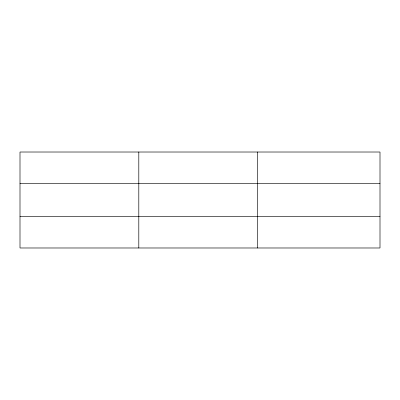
<?xml version="1.0" encoding="UTF-8"?>
<svg xmlns="http://www.w3.org/2000/svg" width="400" height="400" viewBox="0 0 400 400"><rect width="100%" height="100%" fill="white"/><g stroke="black" fill="none" stroke-linecap="round" stroke-linejoin="round"><path stroke-width="0.6" d="M138.8 247.985L138.8 152.015M257.6 247.985L257.6 152.015M380 216.315L380 247.985L20 247.985L20 152.015L380 152.015L380 216.315L20 216.315M20 183.685L380 183.685"/></g></svg>
